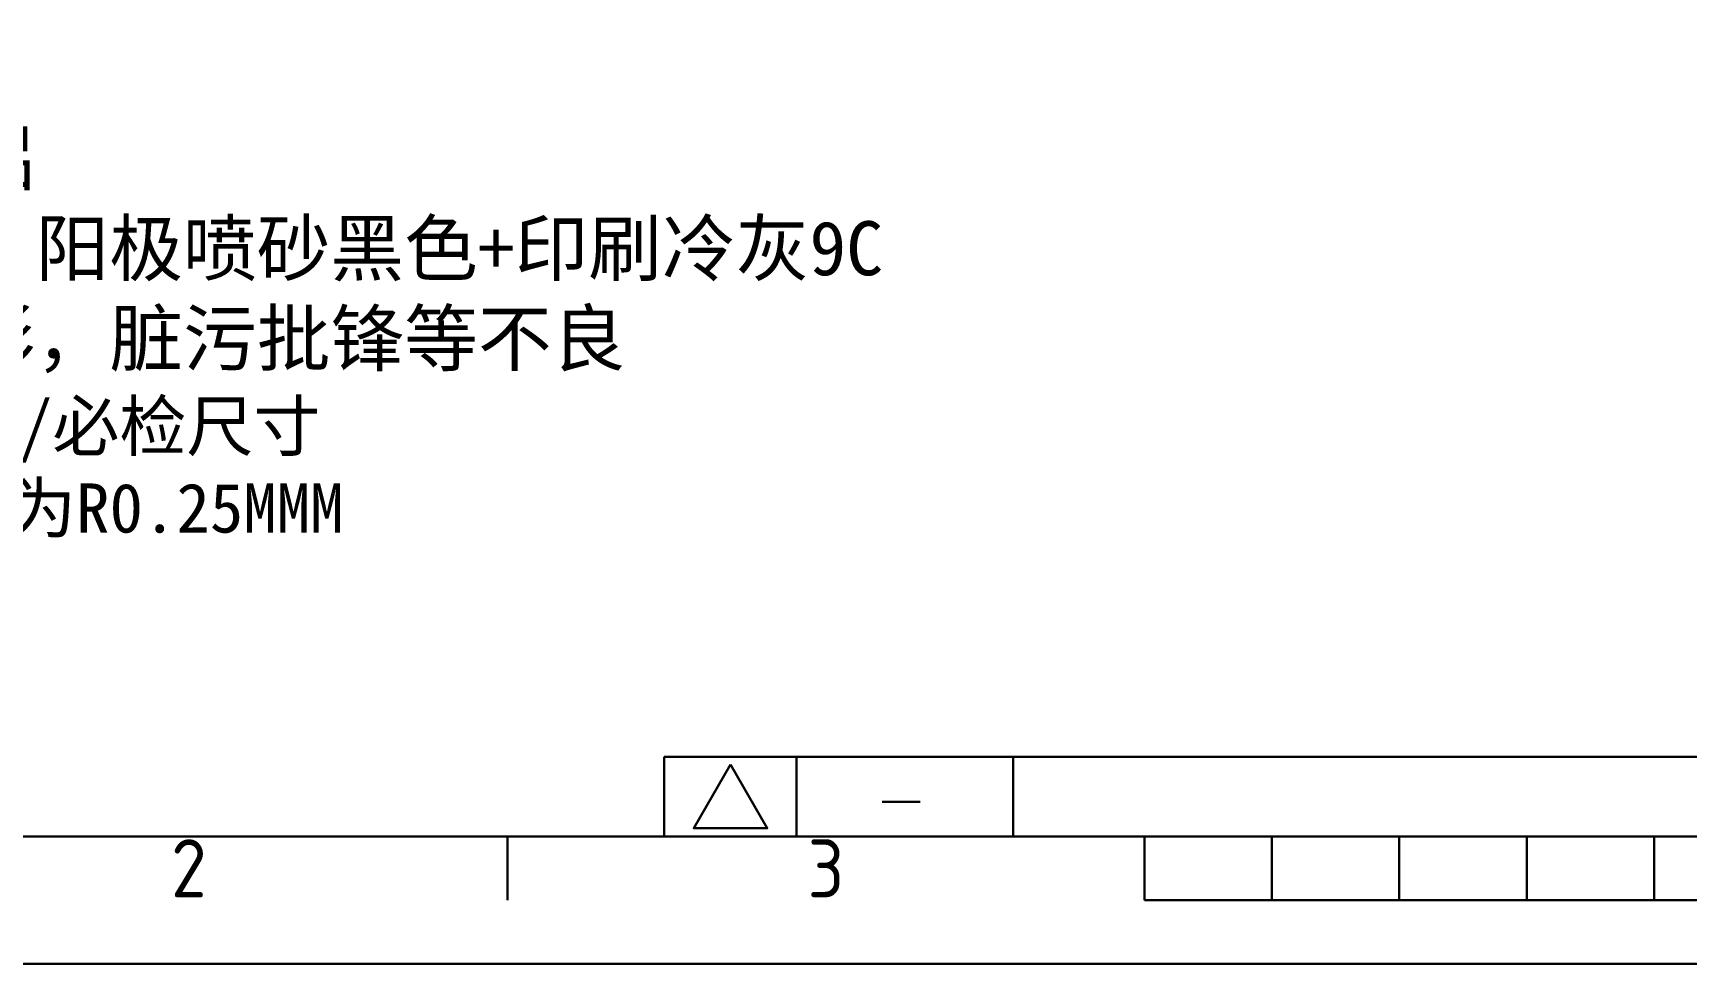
# Model space of a CAD drawing. Header units: millimetres. Extents: x 1786 to 2809, y 1192 to 1909.
# Drawn here: x 1963.4 to 2279.4, y 1192.3 to 1370.1 of the extents above; entities that cross this region are included whole.
import ezdxf
from ezdxf.enums import TextEntityAlignment as Align

# ---------------------------------------------------------------- set-up
doc = ezdxf.new("R2010")
doc.units = ezdxf.units.MM
doc.header["$LTSCALE"] = 32.67
doc.layers.add('图框层', color=7, linetype='CONTINUOUS', lineweight=35)
doc.layers.add('文字说明层', color=7, linetype='CONTINUOUS', lineweight=35)
doc.styles.add('ISO Proportional', font='isocp.shx')
doc.styles.get("Standard").update_dxf_attribs({"font": 'txt', "width": 0.8})

msp = doc.modelspace()

# ---------------------------------------------------------------- linework, layer by layer
at = {"layer": '图框层', "color": 0, "lineweight": 30}
for p, q in [((2083.95979, 1231.79358), (2083.95979, 1216.60421)), ((2083.95979, 1231.79358), (2362.53654, 1231.79358)), ((2109.27541, 1231.79358), (2109.27541, 1216.60421)), ((2150.67149, 1231.79358), (2150.67149, 1216.60421)), ((2125.64722, 1223.24323), (2132.88258, 1223.24323)), ((1810.51553, 1216.60421), (2784.46342, 1216.60421)), ((2054.0025, 1204.42986), (2054.0025, 1216.60421)), ((2083.95979, 1216.60421), (2362.53654, 1216.60421)), ((2175.74599, 1204.42986), (2175.74599, 1216.60421)), ((2200.09469, 1204.42986), (2200.09469, 1216.60421)), ((2224.44338, 1204.42986), (2224.44338, 1216.60421)), ((2248.79208, 1204.42986), (2248.79208, 1216.60421)), ((2273.14078, 1204.42986), (2273.14078, 1216.60421)), ((2175.74599, 1204.42986), (2419.23296, 1204.42986)), ((2808.81212, 1192.25551), (1786.16683, 1192.25551))]:
    msp.add_line(p, q, dxfattribs=at)
at = {"layer": '图框层', "color": 0, "lineweight": 30, "flags": 128}
msp.add_lwpolyline([(2096.64266, 1230.32735), (2089.62699, 1218.17586), (2103.65833, 1218.17586)], close=True, dxfattribs=at)

# ---------------------------------------------------------------- texts
at = {"layer": '图框层', "color": 0, "lineweight": 30, "style": 'ISO Proportional'}
for s, p in [('2', (1993.13076, 1210.51704)), ('3', (2114.87424, 1210.51704))]:
    msp.add_text(s, height=11.10317, dxfattribs=at).set_placement(p, align=Align.MIDDLE)
at = {"layer": '文字说明层', "color": 0, "lineweight": 30, "insert": (1837.15097, 1368.60231), "char_height": 9.39460796, "width": 441.3803828, "attachment_point": 1}
msp.add_mtext('{\\fSimSun|b0|i0|c134|p2;\\H1.0995x;\\W1;技术要求：\\P\\fSimSun|b0|i0|c136|p2;    \\fSimSun|b0|i0|c134|p2;1.材质颜色：铝\\P    2.表面处理：\\fSimSun|b0|i0|c136|p2;  \\fSimSun|b0|i0|c134|p2;阳极喷砂黑色+印刷冷灰9C\\fSimSun|b0|i0|c136|p2;   \\fSimSun|b0|i0|c134|p2;\\P    3.表不可有变形，脏污批锋等不良\\P   \\H0.90947x; 4.标记   为重点/必检尺寸  \\P    5.所有未标注R角为R0.25MMM\\fSimSun|b0|i0|c0|p2;   }', dxfattribs=at)

doc.saveas('drawing.dxf')
